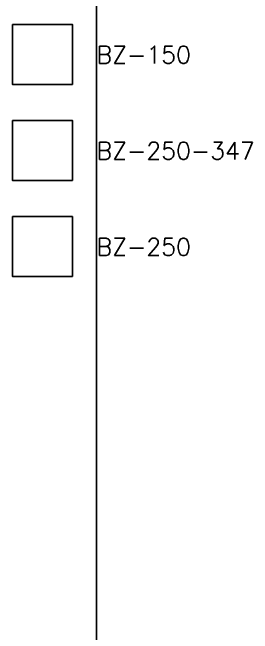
# Model space of a CAD drawing. Header units: inches. Extents: x -233 to 23, y -182 to 484.
# Drawn here: x -121.29 to -117.97, y -165.12 to -156.52 of the extents above; entities that cross this region are included whole.
import ezdxf

# ---------------------------------------------------------------- set-up
doc = ezdxf.new("R2010")
doc.units = ezdxf.units.IN
doc.header["$MEASUREMENT"] = 0
doc.styles.add('ROMANS', font='ROMANS.shx')

# ---------------------------------------------------------------- blocks, each defined once
blk = doc.blocks.new('BZ-150')
blk.add_lwpolyline([(-0.415, 0.415), (0.415, 0.415), (0.415, -0.415), (-0.415, -0.415)], close=True)
at = {"insert": (0.75, -0.0047), "char_height": 0.24, "width": 5.724, "attachment_point": 4, "style": 'ROMANS'}
blk.add_mtext('BZ-150', dxfattribs=at)
blk = doc.blocks.new('BZ-250-347')
blk.add_lwpolyline([(-0.415, 0.415), (0.415, 0.415), (0.415, -0.415), (-0.415, -0.415)], close=True)
at = {"insert": (0.75, -0.0047), "char_height": 0.24, "width": 5.724, "attachment_point": 4, "style": 'ROMANS'}
blk.add_mtext('BZ-250-347', dxfattribs=at)
blk = doc.blocks.new('BZ-250')
blk.add_lwpolyline([(-0.415, 0.415), (0.415, 0.415), (0.415, -0.415), (-0.415, -0.415)], close=True)
at = {"insert": (0.75, -0.0047), "char_height": 0.24, "width": 5.724, "attachment_point": 4, "style": 'ROMANS'}
blk.add_mtext('BZ-250', dxfattribs=at)

msp = doc.modelspace()

# ---------------------------------------------------------------- linework, layer by layer
at = {"color": 1}
msp.add_line((-120.12777, -181.78912), (-120.12777, -29.38403), dxfattribs=at)

# ---------------------------------------------------------------- block references
for name, p in [('BZ-150', (-120.87777, -157.10324)), ('BZ-250-347', (-120.87777, -158.43324)), ('BZ-250', (-120.87777, -159.76324))]:
    msp.add_blockref(name, p)

doc.saveas('drawing.dxf')
